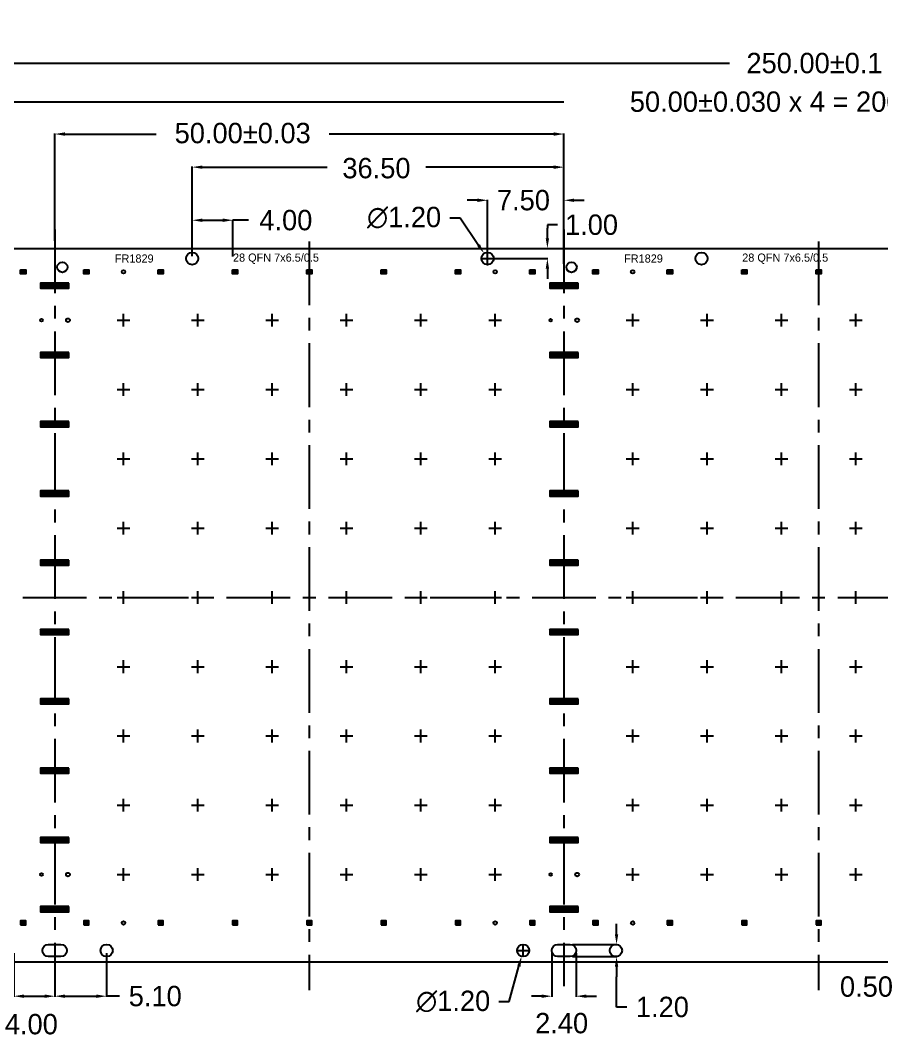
# Model space of a CAD drawing. Extents: x -371 to -96, y -307 to -115.
# Drawn here: x -301.4 to -216.9, y -214.9 to -115 of the extents above; entities that cross this region are included whole.
import ezdxf

# ---------------------------------------------------------------- set-up
doc = ezdxf.new("R2010")
doc.units = 0
doc.header["$LTSCALE"] = 5
doc.header["$MEASUREMENT"] = 0
doc.linetypes.add('CENTER', pattern=[2, 1.25, -0.25, 0.25, -0.25])
doc.layers.get('0').update_dxf_attribs({"linetype": 'CONTINUOUS'})
doc.layers.get('DEFPOINTS').update_dxf_attribs({"linetype": 'CONTINUOUS'})
for name, color, linetype in [('CENTER', 1, 'CENTER'), ('DIM', 3, 'CONTINUOUS'), ('half_bottom', 4, 'CONTINUOUS')]:
    doc.layers.add(name, color=color, linetype=linetype)
doc.dimstyles.get("Standard").update_dxf_attribs({"dimtxt": 0.3, "dimasz": 0.2, "dimexe": 0.05, "dimexo": 0.15, "dimgap": 0.05, "dimtad": 0, "dimtoh": 1, "dimdec": 3, "dimdsep": 46, "dimtxsty": 'STANDARD', "dimcen": 0.5, "dimadec": 0, "dimazin": 0, "dimtfac": 1, "dimtdec": 3, "dimtofl": 0, "dimtmove": 0, "dimatfit": 3, "dimfxl": 1, "dimtolj": 1, "dimtzin": 0, "dimarcsym": 0})
pattern_1 = [(45, (-210.90428, -325.05606), (-0.08838835, 0.08838835), [])]
pattern_2 = [(45, (-203.60428, -325.05606), (-0.08838835, 0.08838835), [])]
pattern_3 = [(45, (-196.30428, -325.05606), (-0.08838835, 0.08838835), [])]
pattern_4 = [(45, (-189.00428, -325.05606), (-0.08838835, 0.08838835), [])]
pattern_5 = [(45, (-174.40428, -325.05606), (-0.08838835, 0.08838835), [])]
pattern_6 = [(45, (-224.40428, -325.05606), (-0.08838835, 0.08838835), [])]
pattern_7 = [(45, (-168.20428, -325.05606), (-0.08838835, 0.08838835), [])]
pattern_8 = [(45, (-160.90428, -325.05606), (-0.08838835, 0.08838835), [])]
pattern_9 = [(45, (-153.60428, -325.05606), (-0.08838835, 0.08838835), [])]
pattern_10 = [(45, (-146.30428, -325.05606), (-0.08838835, 0.08838835), [])]
pattern_11 = [(45, (-218.20428, -325.05606), (-0.08838835, 0.08838835), [])]
pattern_12 = [(45, (-181.70428, -325.05606), (-0.08838835, 0.08838835), [])]

# ---------------------------------------------------------------- blocks, each defined once
blk = doc.blocks.new('*D14')
at = {"layer": 'DEFPOINTS', "color": 0, "linetype": 'Continuous', "transparency": 16777216}
for p in [(-138.476, 295.117), (-138.476, 275.937), (111.524, 275.939)]:
    blk.add_point(p, dxfattribs=at)
at = {"layer": 'DIM', "color": 0, "linetype": 'Continuous', "lineweight": -2, "transparency": 16777216}
for p, q in [((-138.476, 276.187), (-138.476, 295.167)), ((-137.476, 295.117), (-21.809, 295.117)), ((110.524, 295.117), (-5.142, 295.117)), ((111.524, 276.189), (111.524, 295.167))]:
    blk.add_line(p, q, dxfattribs=at)
at = {"layer": 'DIM', "color": 0, "linetype": 'Continuous', "transparency": 16777216}
for points in [[(-137.476, 295.284), (-137.476, 294.951), (-138.476, 295.117)], [(110.524, 295.284), (110.524, 294.951), (111.524, 295.117)]]:
    blk.add_solid(points, dxfattribs=at)
at = {"layer": 'DIM', "color": 0, "linetype": 'Continuous', "transparency": 16777216, "insert": (-13.476, 295.117), "char_height": 2, "attachment_point": 5}
blk.add_mtext('\\A1;250.00%%p0.1', dxfattribs=at)
blk = doc.blocks.new('*D16')
at = {"layer": 'DEFPOINTS', "color": 0, "linetype": 'Continuous', "transparency": 16777216}
for p in [(-70.575, 279.704), (-74.576, 275.937), (-70.575, 275.901)]:
    blk.add_point(p, dxfattribs=at)
at = {"layer": 'DIM', "color": 0, "linetype": 'Continuous', "lineweight": -2, "transparency": 16777216}
for p, q in [((-74.576, 276.187), (-74.576, 279.754)), ((-73.576, 279.704), (-71.575, 279.704)), ((-70.575, 276.151), (-70.575, 279.754)), ((-69.048, 279.704), (-70.575, 279.704))]:
    blk.add_line(p, q, dxfattribs=at)
at = {"layer": 'DIM', "color": 0, "linetype": 'Continuous', "transparency": 16777216}
for points in [[(-73.576, 279.87), (-73.576, 279.537), (-74.576, 279.704)], [(-71.575, 279.87), (-71.575, 279.537), (-70.575, 279.704)]]:
    blk.add_solid(points, dxfattribs=at)
at = {"layer": 'DIM', "color": 0, "linetype": 'Continuous', "transparency": 16777216, "insert": (-65.382, 279.704), "char_height": 2, "attachment_point": 5}
blk.add_mtext('\\A1;4.00', dxfattribs=at)
blk = doc.blocks.new('*D20')
at = {"layer": 'DEFPOINTS', "color": 0, "linetype": 'Continuous', "transparency": 16777216}
for p in [(-39.701, 276.937), (-39.701, 276.937), (-45.576, 275.937)]:
    blk.add_point(p, dxfattribs=at)
at = {"layer": 'DIM', "color": 0, "linetype": 'Continuous', "lineweight": -2, "transparency": 16777216}
for p, q in [((-38.701, 279.252), (-39.701, 279.252)), ((-39.701, 279.252), (-39.701, 278.937)), ((-39.701, 277.937), (-39.701, 278.937)), ((-39.951, 276.937), (-39.751, 276.937)), ((-45.326, 275.937), (-39.651, 275.937)), ((-39.701, 274.937), (-39.701, 273.937))]:
    blk.add_line(p, q, dxfattribs=at)
at = {"layer": 'DIM', "color": 0, "linetype": 'Continuous', "transparency": 16777216}
for points in [[(-39.868, 277.937), (-39.535, 277.937), (-39.701, 276.937)], [(-39.868, 274.937), (-39.535, 274.937), (-39.701, 275.937)]]:
    blk.add_solid(points, dxfattribs=at)
at = {"layer": 'DIM', "color": 0, "linetype": 'Continuous', "transparency": 16777216, "insert": (-35.368, 279.252), "char_height": 2, "attachment_point": 5}
blk.add_mtext('\\A1;1.00', dxfattribs=at)
blk = doc.blocks.new('*D3')
at = {"layer": 'DEFPOINTS', "color": 0, "linetype": 'Continuous', "transparency": 16777216}
for p in [(-2.727, 206.937), (7.924, 207.437), (7.924, 206.937)]:
    blk.add_point(p, dxfattribs=at)
at = {"layer": 'DIM', "color": 0, "linetype": 'Continuous', "lineweight": -2, "transparency": 16777216}
for p, q in [((-2.727, 208.437), (-2.727, 209.437)), ((7.674, 207.437), (-2.777, 207.437)), ((7.674, 206.937), (-2.777, 206.937)), ((-2.727, 207.437), (-2.727, 206.937)), ((-2.727, 207.187), (-2.708, 204.483)), ((-2.727, 205.937), (-2.727, 204.937)), ((-2.708, 204.483), (-4.708, 204.483))]:
    blk.add_line(p, q, dxfattribs=at)
at = {"layer": 'DIM', "color": 0, "linetype": 'Continuous', "transparency": 16777216}
for points in [[(-2.893, 208.437), (-2.56, 208.437), (-2.727, 207.437)], [(-2.893, 205.937), (-2.56, 205.937), (-2.727, 206.937)]]:
    blk.add_solid(points, dxfattribs=at)
at = {"layer": 'DIM', "color": 0, "linetype": 'Continuous', "transparency": 16777216, "insert": (-8.374, 204.483), "char_height": 2, "attachment_point": 5}
blk.add_mtext('\\A1;0.50', dxfattribs=at)
blk = doc.blocks.new('*D6')
at = {"layer": 'DEFPOINTS', "color": 0, "linetype": 'Continuous', "transparency": 16777216}
for p in [(-82.976, 208.037), (-88.076, 207.437), (-82.976, 203.55)]:
    blk.add_point(p, dxfattribs=at)
at = {"layer": 'DIM', "color": 0, "linetype": 'Continuous', "lineweight": -2, "transparency": 16777216}
for p, q in [((-82.976, 207.787), (-82.976, 203.5)), ((-88.076, 207.187), (-88.076, 203.5)), ((-87.076, 203.55), (-83.976, 203.55)), ((-81.705, 203.55), (-82.976, 203.55))]:
    blk.add_line(p, q, dxfattribs=at)
at = {"layer": 'DIM', "color": 0, "linetype": 'Continuous', "transparency": 16777216}
for points in [[(-87.076, 203.716), (-87.076, 203.383), (-88.076, 203.55)], [(-83.976, 203.716), (-83.976, 203.383), (-82.976, 203.55)]]:
    blk.add_solid(points, dxfattribs=at)
at = {"layer": 'DIM', "color": 0, "linetype": 'Continuous', "transparency": 16777216, "insert": (-78.205, 203.55), "char_height": 2, "attachment_point": 5}
blk.add_mtext('\\A1;5.10', dxfattribs=at)
blk = doc.blocks.new('*D7')
at = {"layer": 'DEFPOINTS', "color": 0, "linetype": 'Continuous', "transparency": 16777216}
for p in [(-92.076, 208.037), (-88.076, 206.109), (-88.076, 203.55)]:
    blk.add_point(p, dxfattribs=at)
at = {"layer": 'DIM', "color": 0, "linetype": 'Continuous', "lineweight": -2, "transparency": 16777216}
for p, q in [((-92.076, 207.787), (-92.076, 203.5)), ((-88.076, 205.859), (-88.076, 203.5)), ((-91.076, 203.55), (-89.076, 203.55))]:
    blk.add_line(p, q, dxfattribs=at)
at = {"layer": 'DIM', "color": 0, "linetype": 'Continuous', "transparency": 16777216}
for points in [[(-91.076, 203.716), (-91.076, 203.383), (-92.076, 203.55)], [(-89.076, 203.716), (-89.076, 203.383), (-88.076, 203.55)]]:
    blk.add_solid(points, dxfattribs=at)
at = {"layer": 'DIM', "color": 0, "linetype": 'Continuous', "transparency": 16777216, "insert": (-90.372, 200.793), "char_height": 2, "attachment_point": 5}
blk.add_mtext('\\A1;4.00', dxfattribs=at)
blk = doc.blocks.new('*D8')
at = {"layer": 'DEFPOINTS', "color": 0, "linetype": 'Continuous', "transparency": 16777216}
for p in [(-37.476, 208.637), (-32.91, 208.637), (-37.476, 207.437)]:
    blk.add_point(p, dxfattribs=at)
at = {"layer": 'DIM', "color": 0, "linetype": 'Continuous', "lineweight": -2, "transparency": 16777216}
for p, q in [((-32.91, 209.637), (-32.91, 210.637)), ((-37.226, 208.637), (-32.86, 208.637)), ((-37.226, 207.437), (-32.86, 207.437)), ((-32.91, 206.437), (-32.91, 205.437)), ((-32.91, 202.482), (-32.91, 205.437)), ((-31.91, 202.482), (-32.91, 202.482))]:
    blk.add_line(p, q, dxfattribs=at)
at = {"layer": 'DIM', "color": 0, "linetype": 'Continuous', "transparency": 16777216}
for points in [[(-33.077, 209.637), (-32.744, 209.637), (-32.91, 208.637)], [(-33.077, 206.437), (-32.744, 206.437), (-32.91, 207.437)]]:
    blk.add_solid(points, dxfattribs=at)
at = {"layer": 'DIM', "color": 0, "linetype": 'Continuous', "transparency": 16777216, "insert": (-28.41, 202.482), "char_height": 2, "attachment_point": 5}
blk.add_mtext('\\A1;1.20', dxfattribs=at)
blk = doc.blocks.new('*D9')
at = {"layer": 'DEFPOINTS', "color": 0, "linetype": 'Continuous', "transparency": 16777216}
for p in [(-39.276, 208.037), (-36.876, 208.037), (-36.876, 203.55)]:
    blk.add_point(p, dxfattribs=at)
at = {"layer": 'DIM', "color": 0, "linetype": 'Continuous', "lineweight": -2, "transparency": 16777216}
for p, q in [((-39.276, 207.787), (-39.276, 203.5)), ((-36.876, 207.787), (-36.876, 203.5)), ((-40.276, 203.55), (-41.276, 203.55)), ((-35.876, 203.55), (-34.876, 203.55))]:
    blk.add_line(p, q, dxfattribs=at)
at = {"layer": 'DIM', "color": 0, "linetype": 'Continuous', "transparency": 16777216}
for points in [[(-40.276, 203.716), (-40.276, 203.383), (-39.276, 203.55)], [(-35.876, 203.716), (-35.876, 203.383), (-36.876, 203.55)]]:
    blk.add_solid(points, dxfattribs=at)
at = {"layer": 'DIM', "color": 0, "linetype": 'Continuous', "transparency": 16777216, "insert": (-38.303, 200.894), "char_height": 2, "attachment_point": 5}
blk.add_mtext('\\A1;2.40', dxfattribs=at)
blk = doc.blocks.new('*D10')
at = {"layer": 'DEFPOINTS', "color": 0, "linetype": 'Continuous', "transparency": 16777216}
for p in [(-41.916, 208.616), (-42.235, 207.459)]:
    blk.add_point(p, dxfattribs=at)
at = {"layer": 'DIM', "color": 0, "linetype": 'Continuous', "lineweight": -2, "transparency": 16777216}
for p, q in [((-42.576, 208.037), (-41.576, 208.037)), ((-42.076, 207.537), (-42.076, 208.537)), ((-43.455, 203.028), (-42.5, 206.495)), ((-44.455, 203.028), (-43.455, 203.028))]:
    blk.add_line(p, q, dxfattribs=at)
at = {"layer": 'DIM', "color": 0, "linetype": 'Continuous', "transparency": 16777216}
blk.add_solid([(-42.661, 206.539), (-42.34, 206.45), (-42.235, 207.459)], dxfattribs=at)
at = {"layer": 'DIM', "color": 0, "linetype": 'Continuous', "transparency": 16777216, "insert": (-48.955, 203.028), "char_height": 2, "attachment_point": 5}
blk.add_mtext('\\A1;∅1.20', dxfattribs=at)
blk = doc.blocks.new('*D15')
at = {"layer": 'DEFPOINTS', "color": 0, "linetype": 'Continuous', "transparency": 16777216}
for p in [(-113.076, 291.329), (-113.076, 277.624), (86.924, 277.624)]:
    blk.add_point(p, dxfattribs=at)
at = {"layer": 'DIM', "color": 0, "linetype": 'Continuous', "lineweight": -2, "transparency": 16777216}
for p, q in [((-113.076, 277.874), (-113.076, 291.379)), ((-112.076, 291.329), (-38.076, 291.329)), ((85.924, 291.329), (11.924, 291.329)), ((86.924, 277.874), (86.924, 291.379))]:
    blk.add_line(p, q, dxfattribs=at)
at = {"layer": 'DIM', "color": 0, "linetype": 'Continuous', "transparency": 16777216}
for points in [[(-112.076, 291.496), (-112.076, 291.162), (-113.076, 291.329)], [(85.924, 291.496), (85.924, 291.162), (86.924, 291.329)]]:
    blk.add_solid(points, dxfattribs=at)
at = {"layer": 'DIM', "color": 0, "linetype": 'Continuous', "transparency": 16777216, "insert": (-13.076, 291.329), "char_height": 2, "attachment_point": 5}
blk.add_mtext('\\A1;50.00%%p0.030 x 4 = 200.00%%p0.05', dxfattribs=at)
blk = doc.blocks.new('*D17')
at = {"layer": 'DEFPOINTS', "color": 0, "linetype": 'Continuous', "transparency": 16777216}
for p in [(-38.076, 284.913), (-74.576, 275.937), (-38.076, 275.937)]:
    blk.add_point(p, dxfattribs=at)
at = {"layer": 'DIM', "color": 0, "linetype": 'Continuous', "lineweight": -2, "transparency": 16777216}
for p, q in [((-74.576, 276.187), (-74.576, 284.963)), ((-73.576, 284.913), (-61.32, 284.913)), ((-39.076, 284.913), (-51.653, 284.913)), ((-38.076, 276.187), (-38.076, 284.963))]:
    blk.add_line(p, q, dxfattribs=at)
at = {"layer": 'DIM', "color": 0, "linetype": 'Continuous', "transparency": 16777216}
for points in [[(-73.576, 285.079), (-73.576, 284.746), (-74.576, 284.913)], [(-39.076, 285.079), (-39.076, 284.746), (-38.076, 284.913)]]:
    blk.add_solid(points, dxfattribs=at)
at = {"layer": 'DIM', "color": 0, "linetype": 'Continuous', "transparency": 16777216, "insert": (-56.486, 284.806), "char_height": 2, "attachment_point": 5}
blk.add_mtext('\\A1;36.50', dxfattribs=at)
blk = doc.blocks.new('*D18')
at = {"layer": 'DEFPOINTS', "color": 0, "linetype": 'Continuous', "transparency": 16777216}
for p in [(-88.076, 288.163), (-88.076, 277.44), (-38.076, 277.44)]:
    blk.add_point(p, dxfattribs=at)
at = {"layer": 'DIM', "color": 0, "linetype": 'Continuous', "lineweight": -2, "transparency": 16777216}
for p, q in [((-88.076, 277.69), (-88.076, 288.213)), ((-87.076, 288.163), (-78.119, 288.163)), ((-39.076, 288.163), (-61.119, 288.163)), ((-38.076, 277.69), (-38.076, 288.213))]:
    blk.add_line(p, q, dxfattribs=at)
at = {"layer": 'DIM', "color": 0, "linetype": 'Continuous', "transparency": 16777216}
for points in [[(-87.076, 288.33), (-87.076, 287.997), (-88.076, 288.163)], [(-39.076, 288.33), (-39.076, 287.997), (-38.076, 288.163)]]:
    blk.add_solid(points, dxfattribs=at)
at = {"layer": 'DIM', "color": 0, "linetype": 'Continuous', "transparency": 16777216, "insert": (-69.619, 288.246), "char_height": 2, "attachment_point": 5}
blk.add_mtext('\\A1;50.00%%p0.03', dxfattribs=at)
blk = doc.blocks.new('*D21')
at = {"layer": 'DEFPOINTS', "color": 0, "linetype": 'Continuous', "transparency": 16777216}
for p in [(-45.91, 276.436), (-45.241, 275.439)]:
    blk.add_point(p, dxfattribs=at)
at = {"layer": 'DIM', "color": 0, "linetype": 'Continuous', "lineweight": -2, "transparency": 16777216}
for p, q in [((-49.272, 279.955), (-48.272, 279.955)), ((-48.272, 279.955), (-46.467, 277.266)), ((-46.076, 275.937), (-45.076, 275.937)), ((-45.576, 275.437), (-45.576, 276.437))]:
    blk.add_line(p, q, dxfattribs=at)
at = {"layer": 'DIM', "color": 0, "linetype": 'Continuous', "transparency": 16777216}
blk.add_solid([(-46.329, 277.359), (-46.606, 277.173), (-45.91, 276.436)], dxfattribs=at)
at = {"layer": 'DIM', "color": 0, "linetype": 'Continuous', "transparency": 16777216, "insert": (-53.772, 279.955), "char_height": 2, "attachment_point": 5}
blk.add_mtext('\\A1;∅1.20', dxfattribs=at)
blk = doc.blocks.new('*D22')
at = {"layer": 'DEFPOINTS', "color": 0, "linetype": 'Continuous', "transparency": 16777216}
for p in [(-45.576, 281.663), (-45.576, 275.937), (-38.076, 275.937)]:
    blk.add_point(p, dxfattribs=at)
at = {"layer": 'DIM', "color": 0, "linetype": 'Continuous', "lineweight": -2, "transparency": 16777216}
for p, q in [((-46.576, 281.663), (-47.576, 281.663)), ((-45.576, 276.187), (-45.576, 281.713)), ((-38.076, 276.187), (-38.076, 281.713)), ((-37.076, 281.663), (-36.076, 281.663))]:
    blk.add_line(p, q, dxfattribs=at)
at = {"layer": 'DIM', "color": 0, "linetype": 'Continuous', "transparency": 16777216}
for points in [[(-46.576, 281.83), (-46.576, 281.496), (-45.576, 281.663)], [(-37.076, 281.83), (-37.076, 281.496), (-38.076, 281.663)]]:
    blk.add_solid(points, dxfattribs=at)
at = {"layer": 'DIM', "color": 0, "linetype": 'Continuous', "transparency": 16777216, "insert": (-42.054, 281.663), "char_height": 2, "attachment_point": 5}
blk.add_mtext('\\A1;7.50', dxfattribs=at)

msp = doc.modelspace()

# ---------------------------------------------------------------- hatches: boundary and pattern name
at = {"layer": 'half_bottom'}
h = msp.add_hatch(dxfattribs=at)
h.set_pattern_fill('ANSI31,_O', color=256)
h.set_pattern_definition(pattern_6)
h.paths.add_polyline_path([(-301.4135, -139.5231), (-300.9135, -139.5231), (-300.9135, -139.9231), (-301.4135, -139.9231)])
h = msp.add_hatch(dxfattribs=at)
h.set_pattern_fill('ANSI31,_O', color=256)
h.set_pattern_definition(pattern_11)
h.paths.add_polyline_path([(-295.2135, -139.5231), (-294.7135, -139.5231), (-294.7135, -139.9231), (-295.2135, -139.9231)])
h = msp.add_hatch(dxfattribs=at)
h.set_pattern_fill('ANSI31,_O', color=256)
h.set_pattern_definition(pattern_1)
h.paths.add_polyline_path([(-287.9135, -139.5231), (-287.4135, -139.5231), (-287.4135, -139.9231), (-287.9135, -139.9231)])
h = msp.add_hatch(dxfattribs=at)
h.set_pattern_fill('ANSI31,_O', color=256)
h.set_pattern_definition(pattern_2)
h.paths.add_polyline_path([(-280.6135, -139.5231), (-280.1135, -139.5231), (-280.1135, -139.9231), (-280.6135, -139.9231)])
h = msp.add_hatch(dxfattribs=at)
h.set_pattern_fill('ANSI31,_O', color=256)
h.set_pattern_definition(pattern_3)
h.paths.add_polyline_path([(-273.3135, -139.5231), (-272.8135, -139.5231), (-272.8135, -139.9231), (-273.3135, -139.9231)])
h = msp.add_hatch(dxfattribs=at)
h.set_pattern_fill('ANSI31,_O', color=256)
h.set_pattern_definition(pattern_4)
h.paths.add_polyline_path([(-266.0135, -139.5231), (-265.5135, -139.5231), (-265.5135, -139.9231), (-266.0135, -139.9231)])
h = msp.add_hatch(dxfattribs=at)
h.set_pattern_fill('ANSI31,_O', color=256)
h.set_pattern_definition(pattern_12)
h.paths.add_polyline_path([(-258.7135, -139.5231), (-258.2135, -139.5231), (-258.2135, -139.9231), (-258.7135, -139.9231)])
h = msp.add_hatch(dxfattribs=at)
h.set_pattern_fill('ANSI31,_O', color=256)
h.set_pattern_definition(pattern_5)
h.paths.add_polyline_path([(-251.4135, -139.5231), (-250.9135, -139.5231), (-250.9135, -139.9231), (-251.4135, -139.9231)])
h = msp.add_hatch(dxfattribs=at)
h.set_pattern_fill('ANSI31,_O', color=256)
h.set_pattern_definition(pattern_7)
h.paths.add_polyline_path([(-245.2135, -139.5231), (-244.7135, -139.5231), (-244.7135, -139.9231), (-245.2135, -139.9231)])
h = msp.add_hatch(dxfattribs=at)
h.set_pattern_fill('ANSI31,_O', color=256)
h.set_pattern_definition(pattern_8)
h.paths.add_polyline_path([(-237.9135, -139.5231), (-237.4135, -139.5231), (-237.4135, -139.9231), (-237.9135, -139.9231)])
h = msp.add_hatch(dxfattribs=at)
h.set_pattern_fill('ANSI31,_O', color=256)
h.set_pattern_definition(pattern_9)
h.paths.add_polyline_path([(-230.6135, -139.5231), (-230.1135, -139.5231), (-230.1135, -139.9231), (-230.6135, -139.9231)])
h = msp.add_hatch(dxfattribs=at)
h.set_pattern_fill('ANSI31,_O', color=256)
h.set_pattern_definition(pattern_10)
h.paths.add_polyline_path([(-223.3135, -139.5231), (-222.8135, -139.5231), (-222.8135, -139.9231), (-223.3135, -139.9231)])
h = msp.add_hatch(dxfattribs=at)
h.set_pattern_fill('ANSI31,_O', color=256)
h.set_pattern_definition([(45, (675.89694, 88.25517), (-0.088388348, 0.088388348), [])])
h.paths.add_polyline_path([(-296.6635, -140.8231), (-299.4635, -140.8231), (-299.4635, -141.3231), (-296.6635, -141.3231)])
h.paths.add_polyline_path([(-296.6635, -147.6231), (-299.4635, -147.6231), (-299.4635, -148.1231), (-296.6635, -148.1231)])
h.paths.add_polyline_path([(-296.6635, -154.4231), (-299.4635, -154.4231), (-299.4635, -154.9231), (-296.6635, -154.9231)])
h.paths.add_polyline_path([(-296.6635, -161.2231), (-299.4635, -161.2231), (-299.4635, -161.7231), (-296.6635, -161.7231)])
h.paths.add_polyline_path([(-296.6635, -168.0231), (-299.4635, -168.0231), (-299.4635, -168.5231), (-296.6635, -168.5231)])
h.paths.add_polyline_path([(-296.6635, -174.8231), (-299.4635, -174.8231), (-299.4635, -175.3231), (-296.6635, -175.3231)])
h.paths.add_polyline_path([(-296.6635, -181.6231), (-299.4635, -181.6231), (-299.4635, -182.1231), (-296.6635, -182.1231)])
h.paths.add_polyline_path([(-296.6635, -188.4231), (-299.4635, -188.4231), (-299.4635, -188.9231), (-296.6635, -188.9231)])
h.paths.add_polyline_path([(-296.6635, -195.2231), (-299.4635, -195.2231), (-299.4635, -195.7231), (-296.6635, -195.7231)])
h.paths.add_polyline_path([(-296.6635, -202.0231), (-299.4635, -202.0231), (-299.4635, -202.5231), (-296.6635, -202.5231)])
h = msp.add_hatch(dxfattribs=at)
h.set_pattern_fill('ANSI31,_O', color=256)
h.set_pattern_definition([(45, (725.89694, 88.25517), (-0.088388348, 0.088388348), [])])
h.paths.add_polyline_path([(-246.6635, -140.8231), (-249.4635, -140.8231), (-249.4635, -141.3231), (-246.6635, -141.3231)])
h.paths.add_polyline_path([(-246.6635, -147.6231), (-249.4635, -147.6231), (-249.4635, -148.1231), (-246.6635, -148.1231)])
h.paths.add_polyline_path([(-246.6635, -154.4231), (-249.4635, -154.4231), (-249.4635, -154.9231), (-246.6635, -154.9231)])
h.paths.add_polyline_path([(-246.6635, -161.2231), (-249.4635, -161.2231), (-249.4635, -161.7231), (-246.6635, -161.7231)])
h.paths.add_polyline_path([(-246.6635, -168.0231), (-249.4635, -168.0231), (-249.4635, -168.5231), (-246.6635, -168.5231)])
h.paths.add_polyline_path([(-246.6635, -174.8231), (-249.4635, -174.8231), (-249.4635, -175.3231), (-246.6635, -175.3231)])
h.paths.add_polyline_path([(-246.6635, -181.6231), (-249.4635, -181.6231), (-249.4635, -182.1231), (-246.6635, -182.1231)])
h.paths.add_polyline_path([(-246.6635, -188.4231), (-249.4635, -188.4231), (-249.4635, -188.9231), (-246.6635, -188.9231)])
h.paths.add_polyline_path([(-246.6635, -195.2231), (-249.4635, -195.2231), (-249.4635, -195.7231), (-246.6635, -195.7231)])
h.paths.add_polyline_path([(-246.6635, -202.0231), (-249.4635, -202.0231), (-249.4635, -202.5231), (-246.6635, -202.5231)])
h = msp.add_hatch(dxfattribs=at)
h.set_pattern_fill('ANSI31,_O', color=256)
h.set_pattern_definition(pattern_6)
h.paths.add_polyline_path([(-301.4135, -203.8231), (-300.9135, -203.8231), (-300.9135, -203.4231), (-301.4135, -203.4231)])
h = msp.add_hatch(dxfattribs=at)
h.set_pattern_fill('ANSI31,_O', color=256)
h.set_pattern_definition(pattern_11)
h.paths.add_polyline_path([(-295.2135, -203.8231), (-294.7135, -203.8231), (-294.7135, -203.4231), (-295.2135, -203.4231)])
h = msp.add_hatch(dxfattribs=at)
h.set_pattern_fill('ANSI31,_O', color=256)
h.set_pattern_definition(pattern_1)
h.paths.add_polyline_path([(-287.9135, -203.8231), (-287.4135, -203.8231), (-287.4135, -203.4231), (-287.9135, -203.4231)])
h = msp.add_hatch(dxfattribs=at)
h.set_pattern_fill('ANSI31,_O', color=256)
h.set_pattern_definition(pattern_2)
h.paths.add_polyline_path([(-280.6135, -203.8231), (-280.1135, -203.8231), (-280.1135, -203.4231), (-280.6135, -203.4231)])
h = msp.add_hatch(dxfattribs=at)
h.set_pattern_fill('ANSI31,_O', color=256)
h.set_pattern_definition(pattern_3)
h.paths.add_polyline_path([(-273.3135, -203.8231), (-272.8135, -203.8231), (-272.8135, -203.4231), (-273.3135, -203.4231)])
h = msp.add_hatch(dxfattribs=at)
h.set_pattern_fill('ANSI31,_O', color=256)
h.set_pattern_definition(pattern_4)
h.paths.add_polyline_path([(-266.0135, -203.8231), (-265.5135, -203.8231), (-265.5135, -203.4231), (-266.0135, -203.4231)])
h = msp.add_hatch(dxfattribs=at)
h.set_pattern_fill('ANSI31,_O', color=256)
h.set_pattern_definition(pattern_12)
h.paths.add_polyline_path([(-258.7135, -203.8231), (-258.2135, -203.8231), (-258.2135, -203.4231), (-258.7135, -203.4231)])
h = msp.add_hatch(dxfattribs=at)
h.set_pattern_fill('ANSI31,_O', color=256)
h.set_pattern_definition(pattern_5)
h.paths.add_polyline_path([(-251.4135, -203.8231), (-250.9135, -203.8231), (-250.9135, -203.4231), (-251.4135, -203.4231)])
h = msp.add_hatch(dxfattribs=at)
h.set_pattern_fill('ANSI31,_O', color=256)
h.set_pattern_definition(pattern_7)
h.paths.add_polyline_path([(-245.2135, -203.8231), (-244.7135, -203.8231), (-244.7135, -203.4231), (-245.2135, -203.4231)])
h = msp.add_hatch(dxfattribs=at)
h.set_pattern_fill('ANSI31,_O', color=256)
h.set_pattern_definition(pattern_8)
h.paths.add_polyline_path([(-237.9135, -203.8231), (-237.4135, -203.8231), (-237.4135, -203.4231), (-237.9135, -203.4231)])
h = msp.add_hatch(dxfattribs=at)
h.set_pattern_fill('ANSI31,_O', color=256)
h.set_pattern_definition(pattern_9)
h.paths.add_polyline_path([(-230.6135, -203.8231), (-230.1135, -203.8231), (-230.1135, -203.4231), (-230.6135, -203.4231)])
h = msp.add_hatch(dxfattribs=at)
h.set_pattern_fill('ANSI31,_O', color=256)
h.set_pattern_definition(pattern_10)
h.paths.add_polyline_path([(-223.3135, -203.8231), (-222.8135, -203.8231), (-222.8135, -203.4231), (-223.3135, -203.4231)])

# ---------------------------------------------------------------- linework, layer by layer
for p, q in [((-347.4635, -137.4231), (-99.4622, -137.4231)), ((-346.667, -207.4231), (-99.4599, -207.4231))]:
    msp.add_line(p, q)
for points in [[(-297.4635, -205.7231, -1), (-297.4635, -206.9231), (-298.6635, -206.9231, -1), (-298.6635, -205.7231)], [(-247.4635, -205.7231, -1), (-247.4635, -206.9231), (-248.6635, -206.9231, -1), (-248.6635, -205.7231)]]:
    msp.add_lwpolyline(points, format="xyb", close=True)
for centre, radius in [((-297.3135, -139.2731), 0.5), ((-284.5635, -138.4231), 0.6), ((-255.5635, -138.4231), 0.6), ((-247.3135, -139.2731), 0.5), ((-234.5635, -138.4231), 0.6), ((-291.3135, -139.7231), 0.175), ((-254.8135, -139.7231), 0.175), ((-241.3135, -139.7231), 0.175), ((-299.3635, -144.4731), 0.125), ((-299.3635, -144.4731), 0.125), ((-296.7635, -144.4731), 0.185), ((-249.3635, -144.4731), 0.125), ((-249.3635, -144.4731), 0.125), ((-246.7635, -144.4731), 0.185), ((-299.3635, -198.8731), 0.125), ((-299.3635, -198.8731), 0.125), ((-296.7635, -198.8731), 0.185), ((-249.3635, -198.8731), 0.125), ((-249.3635, -198.8731), 0.125), ((-246.7635, -198.8731), 0.185), ((-291.3135, -203.6231), 0.175), ((-254.8135, -203.6231), 0.175), ((-241.3135, -203.6231), 0.175), ((-292.9635, -206.3231), 0.6), ((-252.0635, -206.3231), 0.6), ((-242.9635, -206.3231), 0.6)]:
    msp.add_circle(centre, radius)
at = {"layer": 'CENTER'}
for p, q in [((-298.0635, -135.5604), (-298.0635, -209.8238)), ((-298.0635, -135.5604), (-298.0635, -209.8238)), ((-248.0635, -135.5604), (-248.0635, -209.8238)), ((-248.0635, -135.5604), (-248.0635, -209.8238)), ((-273.0635, -136.7364), (-273.0635, -210.2253)), ((-273.0635, -136.7364), (-273.0635, -210.2253)), ((-223.0635, -136.7364), (-223.0635, -210.2253)), ((-223.0635, -136.7364), (-223.0635, -210.2253)), ((-291.9408, -144.4731), (-290.6861, -144.4731)), ((-291.3135, -145.1005), (-291.3135, -143.8458)), ((-284.6408, -144.4731), (-283.3861, -144.4731)), ((-284.0135, -145.1005), (-284.0135, -143.8458)), ((-277.3408, -144.4731), (-276.0861, -144.4731)), ((-276.7135, -145.1005), (-276.7135, -143.8458)), ((-270.0408, -144.4731), (-268.7861, -144.4731)), ((-269.4135, -145.1005), (-269.4135, -143.8458)), ((-262.7408, -144.4731), (-261.4861, -144.4731)), ((-262.1135, -145.1005), (-262.1135, -143.8458)), ((-255.4408, -144.4731), (-254.1861, -144.4731)), ((-254.8135, -145.1005), (-254.8135, -143.8458)), ((-241.9408, -144.4731), (-240.6861, -144.4731)), ((-241.3135, -145.1005), (-241.3135, -143.8458)), ((-234.6408, -144.4731), (-233.3861, -144.4731)), ((-234.0135, -145.1005), (-234.0135, -143.8458)), ((-227.3408, -144.4731), (-226.0861, -144.4731)), ((-226.7135, -145.1005), (-226.7135, -143.8458)), ((-220.0408, -144.4731), (-218.7861, -144.4731)), ((-219.4135, -145.1005), (-219.4135, -143.8458)), ((-291.3135, -151.9005), (-291.3135, -150.6458)), ((-284.0135, -151.9005), (-284.0135, -150.6458)), ((-276.7135, -151.9005), (-276.7135, -150.6458)), ((-269.4135, -151.9005), (-269.4135, -150.6458)), ((-262.1135, -151.9005), (-262.1135, -150.6458)), ((-254.8135, -151.9005), (-254.8135, -150.6458)), ((-241.3135, -151.9005), (-241.3135, -150.6458)), ((-234.0135, -151.9005), (-234.0135, -150.6458)), ((-226.7135, -151.9005), (-226.7135, -150.6458)), ((-219.4135, -151.9005), (-219.4135, -150.6458)), ((-291.9408, -151.2731), (-290.6861, -151.2731)), ((-284.6408, -151.2731), (-283.3861, -151.2731)), ((-277.3408, -151.2731), (-276.0861, -151.2731)), ((-270.0408, -151.2731), (-268.7861, -151.2731)), ((-262.7408, -151.2731), (-261.4861, -151.2731)), ((-255.4408, -151.2731), (-254.1861, -151.2731)), ((-241.9408, -151.2731), (-240.6861, -151.2731)), ((-234.6408, -151.2731), (-233.3861, -151.2731)), ((-227.3408, -151.2731), (-226.0861, -151.2731)), ((-220.0408, -151.2731), (-218.7861, -151.2731)), ((-291.3135, -158.7005), (-291.3135, -157.4458)), ((-284.0135, -158.7005), (-284.0135, -157.4458)), ((-276.7135, -158.7005), (-276.7135, -157.4458)), ((-269.4135, -158.7005), (-269.4135, -157.4458)), ((-262.1135, -158.7005), (-262.1135, -157.4458)), ((-254.8135, -158.7005), (-254.8135, -157.4458)), ((-241.3135, -158.7005), (-241.3135, -157.4458)), ((-234.0135, -158.7005), (-234.0135, -157.4458)), ((-226.7135, -158.7005), (-226.7135, -157.4458)), ((-219.4135, -158.7005), (-219.4135, -157.4458)), ((-291.9408, -158.0731), (-290.6861, -158.0731)), ((-284.6408, -158.0731), (-283.3861, -158.0731)), ((-277.3408, -158.0731), (-276.0861, -158.0731)), ((-270.0408, -158.0731), (-268.7861, -158.0731)), ((-262.7408, -158.0731), (-261.4861, -158.0731)), ((-255.4408, -158.0731), (-254.1861, -158.0731)), ((-241.9408, -158.0731), (-240.6861, -158.0731)), ((-234.6408, -158.0731), (-233.3861, -158.0731)), ((-227.3408, -158.0731), (-226.0861, -158.0731)), ((-220.0408, -158.0731), (-218.7861, -158.0731)), ((-291.3135, -165.5005), (-291.3135, -164.2458)), ((-284.0135, -165.5005), (-284.0135, -164.2458)), ((-276.7135, -165.5005), (-276.7135, -164.2458)), ((-269.4135, -165.5005), (-269.4135, -164.2458)), ((-262.1135, -165.5005), (-262.1135, -164.2458)), ((-254.8135, -165.5005), (-254.8135, -164.2458)), ((-241.3135, -165.5005), (-241.3135, -164.2458)), ((-234.0135, -165.5005), (-234.0135, -164.2458)), ((-226.7135, -165.5005), (-226.7135, -164.2458)), ((-219.4135, -165.5005), (-219.4135, -164.2458)), ((-291.9408, -164.8731), (-290.6861, -164.8731)), ((-284.6408, -164.8731), (-283.3861, -164.8731)), ((-277.3408, -164.8731), (-276.0861, -164.8731)), ((-270.0408, -164.8731), (-268.7861, -164.8731)), ((-262.7408, -164.8731), (-261.4861, -164.8731)), ((-255.4408, -164.8731), (-254.1861, -164.8731)), ((-241.9408, -164.8731), (-240.6861, -164.8731)), ((-234.6408, -164.8731), (-233.3861, -164.8731)), ((-227.3408, -164.8731), (-226.0861, -164.8731)), ((-220.0408, -164.8731), (-218.7861, -164.8731)), ((-351.1889, -171.6731), (-297.1659, -171.6731)), ((-351.1889, -171.6731), (-297.1659, -171.6731)), ((-301.1889, -171.6731), (-247.1659, -171.6731)), ((-301.1889, -171.6731), (-247.1659, -171.6731)), ((-291.9408, -171.6731), (-290.6861, -171.6731)), ((-291.3135, -172.3005), (-291.3135, -171.0458)), ((-284.6408, -171.6731), (-283.3861, -171.6731)), ((-284.0135, -172.3005), (-284.0135, -171.0458)), ((-277.3408, -171.6731), (-276.0861, -171.6731)), ((-276.7135, -172.3005), (-276.7135, -171.0458)), ((-270.0408, -171.6731), (-268.7861, -171.6731)), ((-269.4135, -172.3005), (-269.4135, -171.0458)), ((-262.7408, -171.6731), (-261.4861, -171.6731)), ((-262.1135, -172.3005), (-262.1135, -171.0458)), ((-255.4408, -171.6731), (-254.1861, -171.6731)), ((-254.8135, -172.3005), (-254.8135, -171.0458)), ((-251.1889, -171.6731), (-197.1659, -171.6731)), ((-251.1889, -171.6731), (-197.1659, -171.6731)), ((-241.9408, -171.6731), (-240.6861, -171.6731)), ((-241.3135, -172.3005), (-241.3135, -171.0458)), ((-234.6408, -171.6731), (-233.3861, -171.6731)), ((-234.0135, -172.3005), (-234.0135, -171.0458)), ((-227.3408, -171.6731), (-226.0861, -171.6731)), ((-226.7135, -172.3005), (-226.7135, -171.0458)), ((-220.0408, -171.6731), (-218.7861, -171.6731)), ((-219.4135, -172.3005), (-219.4135, -171.0458)), ((-291.9408, -178.4731), (-290.6861, -178.4731)), ((-291.3135, -179.1005), (-291.3135, -177.8458)), ((-284.6408, -178.4731), (-283.3861, -178.4731)), ((-284.0135, -179.1005), (-284.0135, -177.8458)), ((-277.3408, -178.4731), (-276.0861, -178.4731)), ((-276.7135, -179.1005), (-276.7135, -177.8458)), ((-270.0408, -178.4731), (-268.7861, -178.4731)), ((-269.4135, -179.1005), (-269.4135, -177.8458)), ((-262.7408, -178.4731), (-261.4861, -178.4731)), ((-262.1135, -179.1005), (-262.1135, -177.8458)), ((-255.4408, -178.4731), (-254.1861, -178.4731)), ((-254.8135, -179.1005), (-254.8135, -177.8458)), ((-241.9408, -178.4731), (-240.6861, -178.4731)), ((-241.3135, -179.1005), (-241.3135, -177.8458)), ((-234.6408, -178.4731), (-233.3861, -178.4731)), ((-234.0135, -179.1005), (-234.0135, -177.8458)), ((-227.3408, -178.4731), (-226.0861, -178.4731)), ((-226.7135, -179.1005), (-226.7135, -177.8458)), ((-220.0408, -178.4731), (-218.7861, -178.4731)), ((-219.4135, -179.1005), (-219.4135, -177.8458)), ((-291.3135, -185.9005), (-291.3135, -184.6458)), ((-284.0135, -185.9005), (-284.0135, -184.6458)), ((-276.7135, -185.9005), (-276.7135, -184.6458)), ((-269.4135, -185.9005), (-269.4135, -184.6458)), ((-262.1135, -185.9005), (-262.1135, -184.6458)), ((-254.8135, -185.9005), (-254.8135, -184.6458)), ((-241.3135, -185.9005), (-241.3135, -184.6458)), ((-234.0135, -185.9005), (-234.0135, -184.6458)), ((-226.7135, -185.9005), (-226.7135, -184.6458)), ((-219.4135, -185.9005), (-219.4135, -184.6458)), ((-291.9408, -185.2731), (-290.6861, -185.2731)), ((-284.6408, -185.2731), (-283.3861, -185.2731)), ((-277.3408, -185.2731), (-276.0861, -185.2731)), ((-270.0408, -185.2731), (-268.7861, -185.2731)), ((-262.7408, -185.2731), (-261.4861, -185.2731)), ((-255.4408, -185.2731), (-254.1861, -185.2731)), ((-241.9408, -185.2731), (-240.6861, -185.2731)), ((-234.6408, -185.2731), (-233.3861, -185.2731)), ((-227.3408, -185.2731), (-226.0861, -185.2731)), ((-220.0408, -185.2731), (-218.7861, -185.2731)), ((-291.3135, -192.7005), (-291.3135, -191.4458)), ((-284.0135, -192.7005), (-284.0135, -191.4458)), ((-276.7135, -192.7005), (-276.7135, -191.4458)), ((-269.4135, -192.7005), (-269.4135, -191.4458)), ((-262.1135, -192.7005), (-262.1135, -191.4458)), ((-254.8135, -192.7005), (-254.8135, -191.4458)), ((-241.3135, -192.7005), (-241.3135, -191.4458)), ((-234.0135, -192.7005), (-234.0135, -191.4458)), ((-226.7135, -192.7005), (-226.7135, -191.4458)), ((-219.4135, -192.7005), (-219.4135, -191.4458)), ((-291.9408, -192.0731), (-290.6861, -192.0731)), ((-284.6408, -192.0731), (-283.3861, -192.0731)), ((-277.3408, -192.0731), (-276.0861, -192.0731)), ((-270.0408, -192.0731), (-268.7861, -192.0731)), ((-262.7408, -192.0731), (-261.4861, -192.0731)), ((-255.4408, -192.0731), (-254.1861, -192.0731)), ((-241.9408, -192.0731), (-240.6861, -192.0731)), ((-234.6408, -192.0731), (-233.3861, -192.0731)), ((-227.3408, -192.0731), (-226.0861, -192.0731)), ((-220.0408, -192.0731), (-218.7861, -192.0731)), ((-291.3135, -199.5005), (-291.3135, -198.2458)), ((-284.0135, -199.5005), (-284.0135, -198.2458)), ((-276.7135, -199.5005), (-276.7135, -198.2458)), ((-269.4135, -199.5005), (-269.4135, -198.2458)), ((-262.1135, -199.5005), (-262.1135, -198.2458)), ((-254.8135, -199.5005), (-254.8135, -198.2458)), ((-241.3135, -199.5005), (-241.3135, -198.2458)), ((-234.0135, -199.5005), (-234.0135, -198.2458)), ((-226.7135, -199.5005), (-226.7135, -198.2458)), ((-219.4135, -199.5005), (-219.4135, -198.2458)), ((-291.9408, -198.8731), (-290.6861, -198.8731)), ((-284.6408, -198.8731), (-283.3861, -198.8731)), ((-277.3408, -198.8731), (-276.0861, -198.8731)), ((-270.0408, -198.8731), (-268.7861, -198.8731)), ((-262.7408, -198.8731), (-261.4861, -198.8731)), ((-255.4408, -198.8731), (-254.1861, -198.8731)), ((-241.9408, -198.8731), (-240.6861, -198.8731)), ((-234.6408, -198.8731), (-233.3861, -198.8731)), ((-227.3408, -198.8731), (-226.0861, -198.8731)), ((-220.0408, -198.8731), (-218.7861, -198.8731))]:
    msp.add_line(p, q, dxfattribs=at)
at = {"layer": 'DIM', "linetype": 'Continuous'}
msp.add_line((-248.0635, -138.9231), (-248.0635, -137.9231), dxfattribs=at)
at = {"layer": 'half_bottom'}
for points in [[(-301.4135, -139.5231), (-300.9135, -139.5231), (-300.9135, -139.9231), (-301.4135, -139.9231)], [(-295.2135, -139.5231), (-294.7135, -139.5231), (-294.7135, -139.9231), (-295.2135, -139.9231)], [(-287.9135, -139.5231), (-287.4135, -139.5231), (-287.4135, -139.9231), (-287.9135, -139.9231)], [(-280.6135, -139.5231), (-280.1135, -139.5231), (-280.1135, -139.9231), (-280.6135, -139.9231)], [(-273.3135, -139.5231), (-272.8135, -139.5231), (-272.8135, -139.9231), (-273.3135, -139.9231)], [(-266.0135, -139.5231), (-265.5135, -139.5231), (-265.5135, -139.9231), (-266.0135, -139.9231)], [(-258.7135, -139.5231), (-258.2135, -139.5231), (-258.2135, -139.9231), (-258.7135, -139.9231)], [(-251.4135, -139.5231), (-250.9135, -139.5231), (-250.9135, -139.9231), (-251.4135, -139.9231)], [(-245.2135, -139.5231), (-244.7135, -139.5231), (-244.7135, -139.9231), (-245.2135, -139.9231)], [(-237.9135, -139.5231), (-237.4135, -139.5231), (-237.4135, -139.9231), (-237.9135, -139.9231)], [(-230.6135, -139.5231), (-230.1135, -139.5231), (-230.1135, -139.9231), (-230.6135, -139.9231)], [(-223.3135, -139.5231), (-222.8135, -139.5231), (-222.8135, -139.9231), (-223.3135, -139.9231)], [(-296.6635, -140.8231), (-299.4635, -140.8231), (-299.4635, -141.3231), (-296.6635, -141.3231)], [(-246.6635, -140.8231), (-249.4635, -140.8231), (-249.4635, -141.3231), (-246.6635, -141.3231)], [(-296.6635, -147.6231), (-299.4635, -147.6231), (-299.4635, -148.1231), (-296.6635, -148.1231)], [(-246.6635, -147.6231), (-249.4635, -147.6231), (-249.4635, -148.1231), (-246.6635, -148.1231)], [(-296.6635, -154.4231), (-299.4635, -154.4231), (-299.4635, -154.9231), (-296.6635, -154.9231)], [(-246.6635, -154.4231), (-249.4635, -154.4231), (-249.4635, -154.9231), (-246.6635, -154.9231)], [(-296.6635, -161.2231), (-299.4635, -161.2231), (-299.4635, -161.7231), (-296.6635, -161.7231)], [(-246.6635, -161.2231), (-249.4635, -161.2231), (-249.4635, -161.7231), (-246.6635, -161.7231)], [(-296.6635, -168.0231), (-299.4635, -168.0231), (-299.4635, -168.5231), (-296.6635, -168.5231)], [(-246.6635, -168.0231), (-249.4635, -168.0231), (-249.4635, -168.5231), (-246.6635, -168.5231)], [(-296.6635, -174.8231), (-299.4635, -174.8231), (-299.4635, -175.3231), (-296.6635, -175.3231)], [(-246.6635, -174.8231), (-249.4635, -174.8231), (-249.4635, -175.3231), (-246.6635, -175.3231)], [(-296.6635, -181.6231), (-299.4635, -181.6231), (-299.4635, -182.1231), (-296.6635, -182.1231)], [(-246.6635, -181.6231), (-249.4635, -181.6231), (-249.4635, -182.1231), (-246.6635, -182.1231)], [(-296.6635, -188.4231), (-299.4635, -188.4231), (-299.4635, -188.9231), (-296.6635, -188.9231)], [(-246.6635, -188.4231), (-249.4635, -188.4231), (-249.4635, -188.9231), (-246.6635, -188.9231)], [(-296.6635, -195.2231), (-299.4635, -195.2231), (-299.4635, -195.7231), (-296.6635, -195.7231)], [(-246.6635, -195.2231), (-249.4635, -195.2231), (-249.4635, -195.7231), (-246.6635, -195.7231)], [(-296.6635, -202.0231), (-299.4635, -202.0231), (-299.4635, -202.5231), (-296.6635, -202.5231)], [(-246.6635, -202.0231), (-249.4635, -202.0231), (-249.4635, -202.5231), (-246.6635, -202.5231)], [(-301.4135, -203.8231), (-300.9135, -203.8231), (-300.9135, -203.4231), (-301.4135, -203.4231)], [(-295.2135, -203.8231), (-294.7135, -203.8231), (-294.7135, -203.4231), (-295.2135, -203.4231)], [(-287.9135, -203.8231), (-287.4135, -203.8231), (-287.4135, -203.4231), (-287.9135, -203.4231)], [(-280.6135, -203.8231), (-280.1135, -203.8231), (-280.1135, -203.4231), (-280.6135, -203.4231)], [(-273.3135, -203.8231), (-272.8135, -203.8231), (-272.8135, -203.4231), (-273.3135, -203.4231)], [(-266.0135, -203.8231), (-265.5135, -203.8231), (-265.5135, -203.4231), (-266.0135, -203.4231)], [(-258.7135, -203.8231), (-258.2135, -203.8231), (-258.2135, -203.4231), (-258.7135, -203.4231)], [(-251.4135, -203.8231), (-250.9135, -203.8231), (-250.9135, -203.4231), (-251.4135, -203.4231)], [(-245.2135, -203.8231), (-244.7135, -203.8231), (-244.7135, -203.4231), (-245.2135, -203.4231)], [(-237.9135, -203.8231), (-237.4135, -203.8231), (-237.4135, -203.4231), (-237.9135, -203.4231)], [(-230.6135, -203.8231), (-230.1135, -203.8231), (-230.1135, -203.4231), (-230.6135, -203.4231)], [(-223.3135, -203.8231), (-222.8135, -203.8231), (-222.8135, -203.4231), (-223.3135, -203.4231)]]:
    msp.add_lwpolyline(points, close=True, dxfattribs=at)

# ---------------------------------------------------------------- texts
at = {"linetype": 'Continuous'}
for s, p in [('FR1829', (-292.1576, -138.8123)), ('28 QFN 7x6.5/0.5', (-280.561, -138.7231)), ('FR1829', (-242.1576, -138.8123)), ('28 QFN 7x6.5/0.5', (-230.561, -138.7231))]:
    msp.add_text(s, height=0.8, dxfattribs=at).set_placement(p)

# ---------------------------------------------------------------- dimensions: what is measured, and where the dimension line sits
at = {"layer": 'DIM', "linetype": 'Continuous'}
for base, p1, p2, text, picture, middle in [((-323.0635, -123.0314), (-123.0635, -136.7364), (-323.0635, -136.7364), '50.00%%p0.030 x 4 = <>.00%%p0.05', '*D15', (-223.0635, -123.0314)), ((-348.4635, -119.2432), (-98.4635, -138.4219), (-348.4635, -138.4231), '<>.00%%p0.1', '*D14', (-223.4635, -119.2432))]:
    dim = msp.add_linear_dim(base=base, p1=p1, p2=p2, angle=180, text=text, dimstyle='STANDARD', override={"dimtxt": 2, "dimasz": 1, "dimexo": 0.25, "dimgap": 1, "dimtmove": 1}, dxfattribs=at)
    dim.commit()
    dim.dimension.update_dxf_attribs({"geometry": picture, "text_midpoint": middle, "insert": (-209.9878, -414.3604)})
for base, p1, p2, angle, text, override, picture, middle in [((-298.0635, -126.1972), (-248.0635, -136.92), (-298.0635, -136.92), 180, '<>.00%%p0.03', {"dimtxt": 2, "dimasz": 1, "dimexo": 0.25, "dimgap": 1, "dimtmove": 2}, '*D18', (-279.6067, -126.1149)), ((-248.0635, -129.4478), (-284.5635, -138.4231), (-248.0635, -138.4231), 180, '<>0', {"dimtxt": 2, "dimasz": 1, "dimexo": 0.25, "dimgap": 1, "dimtmove": 2}, '*D17', (-266.474, -129.554)), ((-249.689, -137.4231), (-255.5635, -138.4231), (-249.689, -137.4231), 270, '<>.00', {"dimtxt": 2, "dimasz": 1, "dimexo": 0.25, "dimgap": 1, "dimtmove": 1}, '*D20', (-249.5126, -135.108)), ((-242.8981, -205.7231), (-247.4635, -206.9231), (-247.4635, -205.7231), 270, '<>0', {"dimtxt": 2, "dimasz": 1, "dimexo": 0.25, "dimgap": 1, "dimtmove": 1}, '*D8', (-242.1946, -211.8787)), ((-212.7146, -207.4231), (-202.0635, -206.9231), (-202.0635, -207.4231), 270, '<>0', {"dimtxt": 2, "dimasz": 1, "dimexo": 0.25, "dimgap": 1, "dimtmove": 1}, '*D3', (-215.6955, -209.877)), ((-298.0635, -210.8107), (-302.0635, -206.3231), (-298.0635, -208.2518), 180, '<>.00', {"dimtxt": 2, "dimasz": 1, "dimexo": 0.25, "dimgap": 1, "dimtmove": 2}, '*D7', (-300.3598, -213.567)), ((-292.9635, -210.8107), (-298.0635, -206.9231), (-292.9635, -206.3231), 180, '<>0', {"dimtxt": 2, "dimasz": 1, "dimexo": 0.25, "dimgap": 1, "dimtmove": 1}, '*D6', (-288.1926, -210.1612)), ((-246.8635, -210.8107), (-249.2635, -206.3231), (-246.8635, -206.3231), 180, '<>0', {"dimtxt": 2, "dimasz": 1, "dimexo": 0.25, "dimgap": 1, "dimtmove": 2}, '*D9', (-248.2911, -213.4668))]:
    dim = msp.add_linear_dim(base=base, p1=p1, p2=p2, angle=angle, text=text, dimstyle='STANDARD', override=override, dxfattribs=at)
    dim.commit()
    dim.dimension.update_dxf_attribs({"geometry": picture, "text_midpoint": middle, "dimtype": 128, "insert": (-209.9878, -414.3604)})
for base, p1, p2, text, override, picture, middle in [((-255.5635, -132.6973), (-248.0635, -138.4231), (-255.5635, -138.4231), '<>0', {"dimtxt": 2, "dimasz": 1, "dimexo": 0.25, "dimgap": 1, "dimtmove": 2}, '*D22', (-252.0415, -132.6973)), ((-280.5631, -134.6566), (-284.5635, -138.4231), (-280.5631, -138.4594), '<>.00', {"dimtxt": 2, "dimasz": 1, "dimexo": 0.25, "dimgap": 1, "dimtmove": 1}, '*D16', (-275.3695, -134.7492))]:
    dim = msp.add_linear_dim(base=base, p1=p1, p2=p2, text=text, dimstyle='STANDARD', override=override, dxfattribs=at)
    dim.commit()
    dim.dimension.update_dxf_attribs({"geometry": picture, "text_midpoint": middle, "dimtype": 128, "insert": (-209.9878, -414.3604)})
for p1, p2, override, picture, middle in [((-255.2291, -138.9213), (-255.8978, -137.9249), {"dimtxt": 2, "dimasz": 1, "dimexo": 0.25, "dimgap": 1, "dimdec": 2, "dimtmove": 1}, '*D21', (-258.2593, -134.4059)), ((-251.9042, -205.7447), (-252.2228, -206.9016), {"dimtxt": 2, "dimasz": 1, "dimexo": 0.25, "dimgap": 1, "dimtmove": 1}, '*D10', (-253.4428, -211.3324))]:
    dim = msp.add_diameter_dim_2p(p1=p1, p2=p2, text='<>0', dimstyle='STANDARD', override=override, dxfattribs=at)
    dim.commit()
    dim.dimension.update_dxf_attribs({"geometry": picture, "text_midpoint": middle, "dimtype": 131, "insert": (-209.9878, -414.3604)})

doc.saveas('drawing.dxf')
